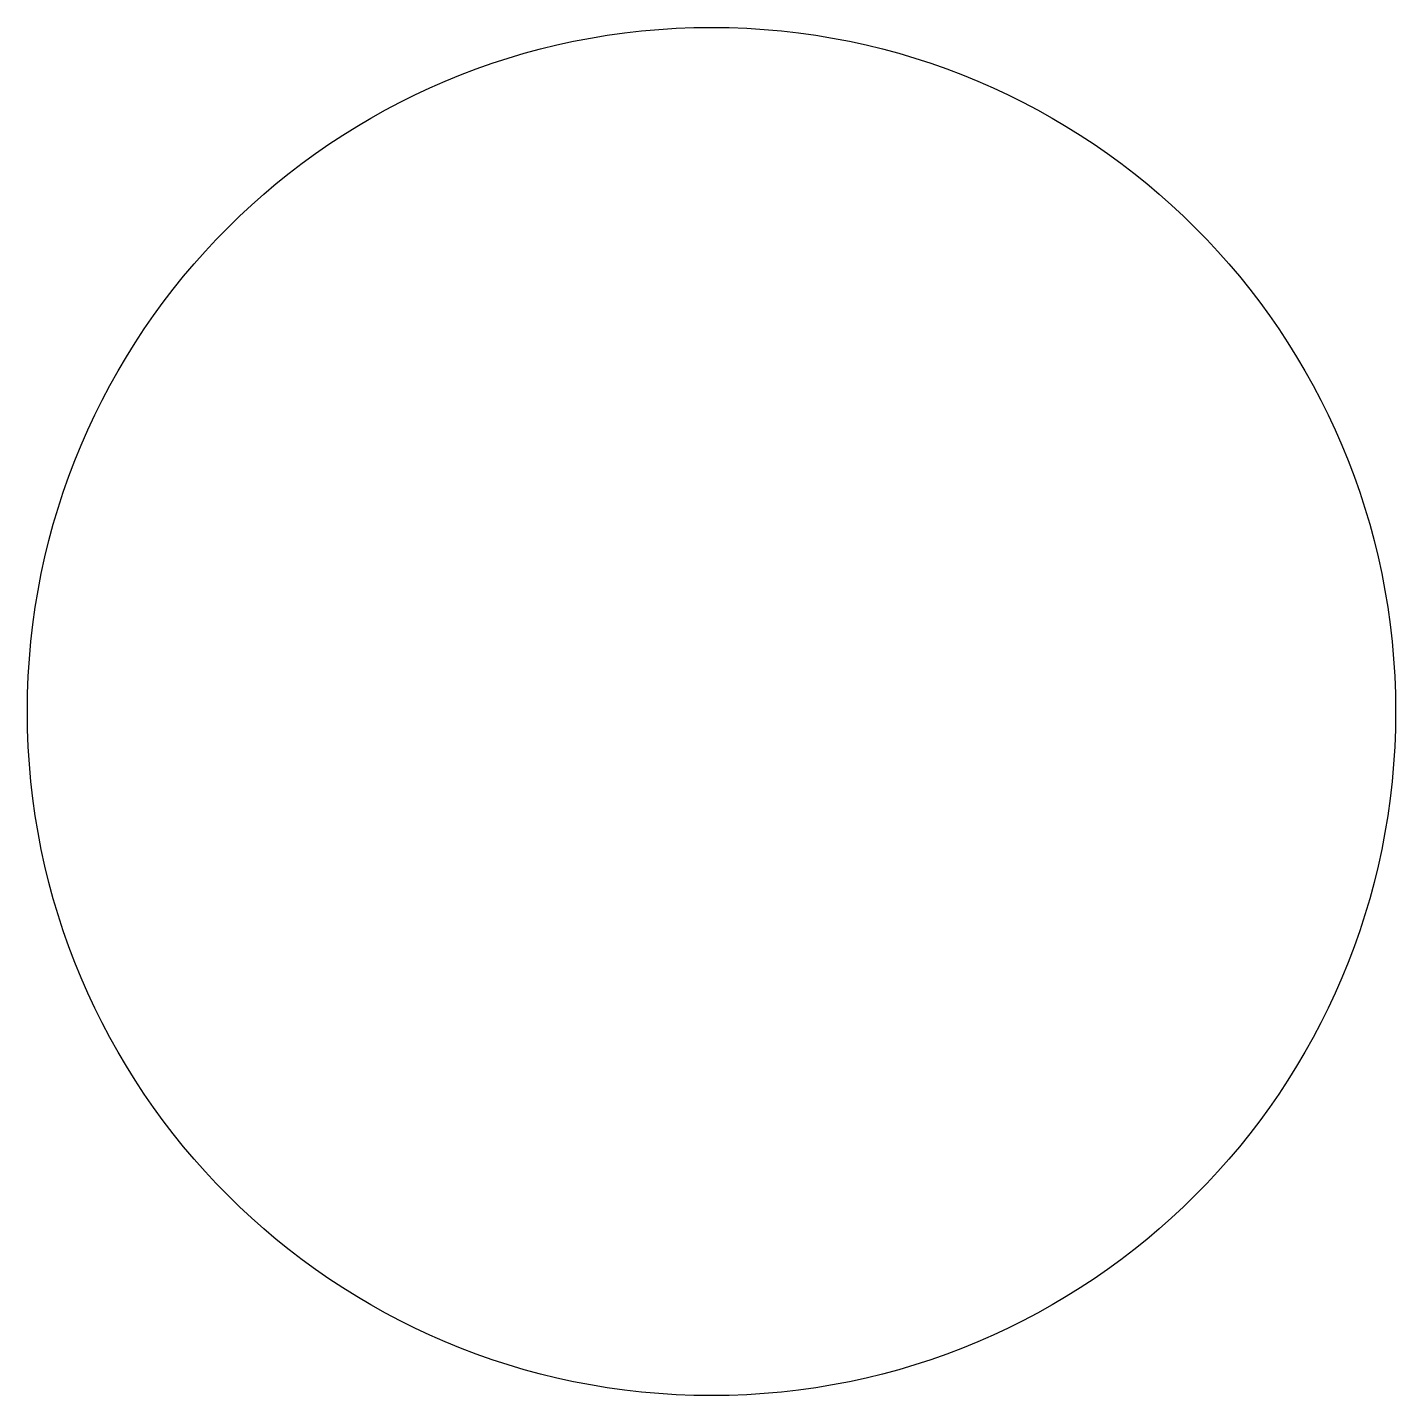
# Paper-space layout 'Layout1' of a CAD drawing. Header units: millimetres. Extents: x 30 to 70, y 30 to 70.
import ezdxf

# ---------------------------------------------------------------- set-up
doc = ezdxf.new("R2010")
doc.units = ezdxf.units.MM

psp = doc.layouts.get("Layout1")

# ---------------------------------------------------------------- linework, layer by layer
at = {"layer": 'Paper'}
psp.add_circle((50, 50), 20, dxfattribs=at)

doc.saveas('drawing.dxf')
